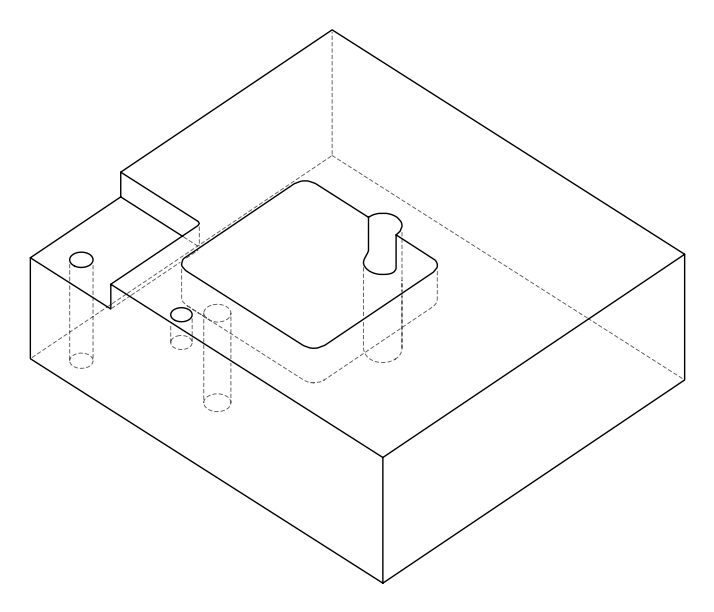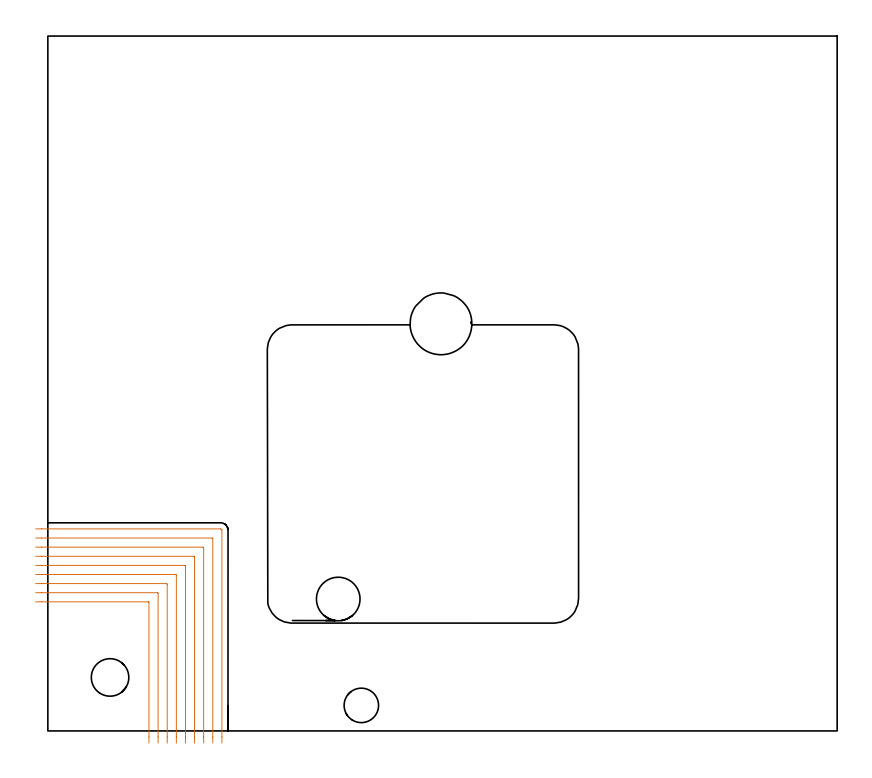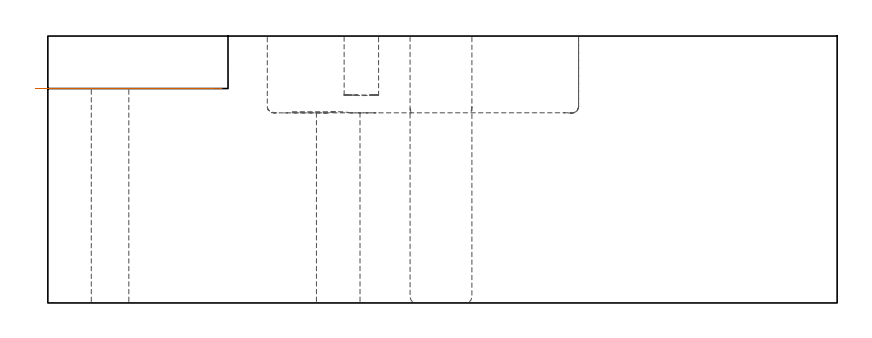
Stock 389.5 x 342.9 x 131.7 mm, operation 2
(PLAN: 11 operations, 9 tool changes, 130.1 min)
(1 INDEXABLE_INSERT_DRILL_BLIND_HOLE_FROM_SOLID | STEP1POCKET | NXT0302_005 | 0.13 min | 6617 mm3)
(2 MILL_CORNER_NOTCH_RECTANGULAR | CORNER_NOTCH_RECTANGULAR | NXT0201_008 | Follow Part, ap 1.5, ae 75% | 89.54 min | 236399 mm3)
(3 MILL_RECTANGULAR_POCKET | POCKET_RECTANGULAR_STRAIGHT | UGT0201_095 | Follow Part, ap 5, ae 75% | 32.51 min | 850724 mm3)
(4 MILL_THROUGH_HOLE_FROM_SOLID_MATERIAL | STEP1HOLE_2 | NXT0201_007 | Circular | 5.91 min | 82734 mm3)
(5 SPOT_DRILL | STEP1HOLE | NXT0321_9005460120000 | 0.06 min | 198 mm3)
(6 SPOT_DRILL_1 | STEP1HOLE_1 | NXT0321_9005460120000 | 0.05 min | 151 mm3)
(7 DRILL_THROUGH_HOLE_INTO_CENTER | STEP1HOLE | NXT0301_065 | 0.41 min | 6357 mm3)
(8 DRILL_TO_ENLARGE_THROUGH_HOLE | STEP1HOLE | UGT0301_052 | 0.42 min | 27471 mm3)
(9 DRILL_BLIND_HOLE_INTO_CENTER | STEP1HOLE_1 | NXT0301_046 | 0.06 min | 361 mm3)
(10 GUN_DRILL_THROUGH_HOLE | STEP1HOLE_1 | UGT0307_003 | 0.53 min | 3645 mm3)
(11 SPADE_DRILL_TO_ENLARGE_THROUGH_HOLE | STEP1HOLE_1 | UGT0306_009 | 0.46 min | 24227 mm3)
(TOOL NXT0302_005 | Index. Insert Drill 17mm [880-D1700L20-05] | D17 PA176 FL85 Z2)
(TOOL NXT0201_008 | ENDMILL 6mm [2P460-0600-NA 1630] | D6 FL26 Z6)
(TOOL UGT0201_095 | End mill 20 mm | D20 R3 FL38 Z4)
(TOOL NXT0201_007 | ENDMILL 25mm [R216.25-25050GCK54P 1620] | D25 R3 FL54 Z5)
(TOOL NXT0321_9005460120000 | NC Spot Drill, 142deg, 12mm, Carbide, Uncoated | D12 PA142 FL30 Z2)
(TOOL NXT0301_065 | Carbide Drill 9.4mm [860.1-0940-075A1-MM 2214] | D9.4 PA140 FL98 Z2)
(TOOL UGT0301_052 | Twist Drill 21.5 mm | D21.5 PA118 FL150 Z2)
(TOOL NXT0301_046 | Carbide Drill 7.5mm [860.1-0750-038A1-MM 2214] | D7.5 PA140 FL53 Z2)
(TOOL UGT0307_003 | Gun Drill 7 mm | D7 PA130 FL24 Z1)
(TOOL UGT0306_009 | Spade Drill 18.5mm | D18.5 PA132 FL10 Z2)
(OP 2 MILL_CORNER_NOTCH_RECTANGULAR, part 2 of 2)
G0 Z141.7
X49.9 Y-6.
Z105.8
G1 Y-3.
Y63.404 F500.
G3 X49.604 Y63.7 R0.3
G1 X-3.
X-6. F250.
G0 Z141.7
X54.4 Y-6.
Z105.8
G1 Y-3.
Y67.903 F500.
G3 X54.103 Y68.2 R0.3
G1 X-3.
X-6. F250.
G0 Z141.7
X58.9 Y-6.
Z105.8
G1 Y-3.
Y72.403 F500.
G3 X58.603 Y72.7 R0.3
G1 X-3.
X-6. F250.
G0 Z141.7
X63.4 Y-6.
Z105.8
G1 Y-3.
Y76.903 F500.
G3 X63.103 Y77.2 R0.3
G1 X-3.
X-6. F250.
G0 Z141.7
X67.9 Y-6.
Z105.8
G1 Y-3.
Y81.403 F500.
G3 X67.603 Y81.7 R0.3
G1 X-3.
X-6. F250.
G0 Z141.7
X72.4 Y-6.
Z105.8
G1 Y-3.
Y85.903 F500.
G3 X72.103 Y86.2 R0.3
G1 X-3.
X-6. F250.
G0 Z141.7
X76.9 Y-6.
Z105.8
G1 Y-3.
Y90.403 F500.
G3 X76.603 Y90.7 R0.3
G1 X-3.
X-6. F250.
G0 Z141.7
X81.4 Y-6.
Z105.8
G1 Y-3.
Y94.903 F500.
G3 X81.103 Y95.2 R0.3
G1 X-3.
X-6. F250.
G0 Z141.7
X85.9 Y-6.
Z105.8
G1 Y-3.
Y99.1 F500.
G3 X85.3 Y99.7 R0.6
G1 X-3.
X-6. F250.
G0 Z141.7
M5
M2
